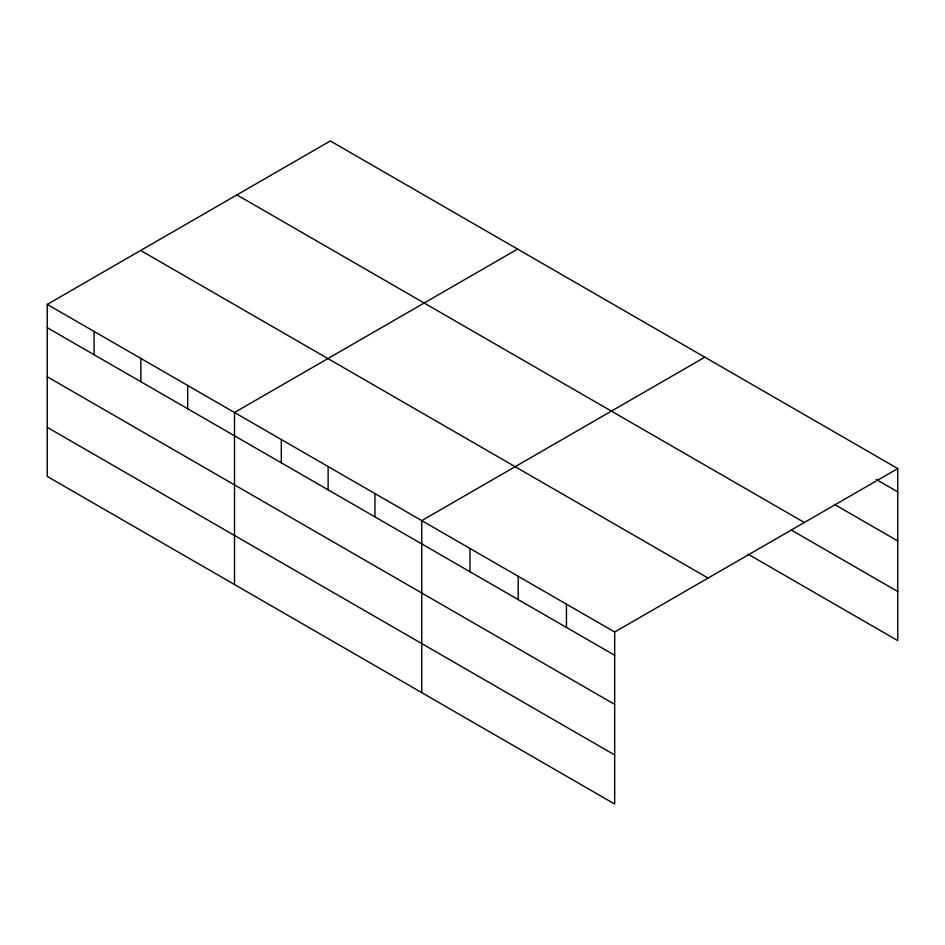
<?xml version="1.0" encoding="UTF-8"?>
<svg xmlns="http://www.w3.org/2000/svg" width="945" height="945" viewBox="0 0 945 945"><rect width="100%" height="100%" fill="white"/><g stroke="black" fill="none" stroke-linecap="round" stroke-linejoin="round"><path stroke-width="1.42" d="M614.675 704.379L614.675 632.004L47.25 304.396L47.25 476.422L614.675 804.03L614.675 704.379L47.25 376.771M747.979 554.124L897.75 640.604L897.75 468.578L330.325 140.97L47.25 304.396M517.577 249.078L234.502 412.504L234.502 584.542M704.828 357.186L421.753 520.612L421.753 692.65M614.675 632.004L897.75 468.578M876.169 479.41L897.75 491.861M834.293 504.311L897.75 540.942M236.911 194.906L804.337 522.502M791.13 529.956L897.75 591.511M140.663 250.472L708.089 578.068M47.25 327.691L614.675 655.287M47.25 427.341L614.675 754.949M566.445 604.162L566.445 627.445M518.214 576.308L518.214 599.602M469.984 548.466L469.984 571.749M374.941 493.585L374.941 516.88M328.128 466.558L328.128 489.853M281.315 439.531L281.315 462.826M187.689 385.477L187.689 408.772M140.876 358.45L140.876 381.745M94.063 331.423L94.063 354.718"/></g></svg>
